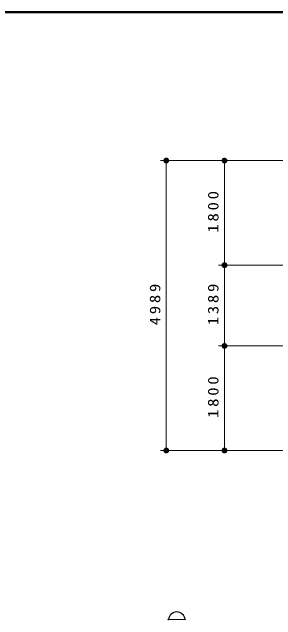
# Model space of a CAD drawing. Units: millimetres on the paper, with parts at other scales. Extents: x -385 to 0, y -12 to 267.
# Drawn here: x -133.9 to -88.6, y 162.4 to 267 of the extents above; entities that cross this region are included whole.
import ezdxf

# ---------------------------------------------------------------- set-up
doc = ezdxf.new("R2010")
doc.units = ezdxf.units.MM
doc.layers.add('LY_1', color=7, linetype='Continuous', lineweight=25)
doc.styles.add('ＭＳ ゴシック', font='')
doc.styles.get('ＭＳ ゴシック').set_extended_font_data('MS Gothic')

# ---------------------------------------------------------------- blocks, each defined once
blk = doc.blocks.new('filled_dot')
at = {"color": 0, "linetype": 'Continuous', "lineweight": -2, "const_width": 1.25}
blk.add_lwpolyline([(-0.625, 0, 1), (0.625, 0, 1)], format="xyb", close=True, dxfattribs=at)

msp = doc.modelspace()

# ---------------------------------------------------------------- linework, layer by layer
at = {"layer": 'LY_1', "lineweight": 50}
msp.add_line((0, 267), (-385, 267), dxfattribs=at)
at = {"layer": 'LY_1', "lineweight": 13}
for p, q in [((-77.86, 241.457), (-108.404, 241.457)), ((-107.404, 191.566), (-107.404, 241.457)), ((-97.404, 223.457), (-97.404, 241.457)), ((-59.561, 223.457), (-98.404, 223.457)), ((-97.404, 209.566), (-97.404, 223.457)), ((-59.561, 209.566), (-98.404, 209.566)), ((-97.404, 191.566), (-97.404, 209.566)), ((-77.86, 191.566), (-108.404, 191.566)), ((-107.033, 162.485), (-104.18, 162.485))]:
    msp.add_line(p, q, dxfattribs=at)
at = {"layer": 'LY_1'}
for p, q in [((-107.098, 162.426), (-107.061, 162.463)), ((-104.111, 162.426), (-104.147, 162.463))]:
    msp.add_line(p, q, dxfattribs=at)
for centre, radius, start, end in [((-105.604, 162.352), 1.44, 90, 173.3676), ((-105.604, 162.352), 1.44, 6.6324, 90), ((-107.127, 162.529), 0.0933, 315, 353.3676), ((-104.081, 162.529), 0.0933, 186.6324, 225)]:
    msp.add_arc(centre, radius, start, end, dxfattribs=at)

# ---------------------------------------------------------------- block references
at = {"layer": 'LY_1', "lineweight": 13, "xscale": 0.4, "yscale": 0.4}
for p, rotation in [((-107.404, 241.457), 270), ((-97.404, 241.457), 270), ((-97.404, 223.457), 90), ((-97.404, 223.457), 270), ((-97.404, 209.566), 90), ((-97.404, 209.566), 270), ((-107.404, 191.566), 90), ((-97.404, 191.566), 90)]:
    msp.add_blockref('filled_dot', p, dxfattribs=dict(at, rotation=rotation))

# ---------------------------------------------------------------- texts
at = {"layer": 'LY_1', "char_height": 1.833, "attachment_point": 8, "rotation": 90, "style": 'ＭＳ ゴシック'}
for s, insert in [('\\T1.33;\\W1.15;1800', (-98.404, 232.878)), ('\\T1.33;\\W1.15;4989', (-108.404, 216.928)), ('\\T1.33;\\W1.15;1389', (-98.404, 216.939)), ('\\T1.33;\\W1.15;1800', (-98.404, 200.987))]:
    msp.add_mtext(s, dxfattribs=dict(at, insert=insert))

doc.saveas('drawing.dxf')
